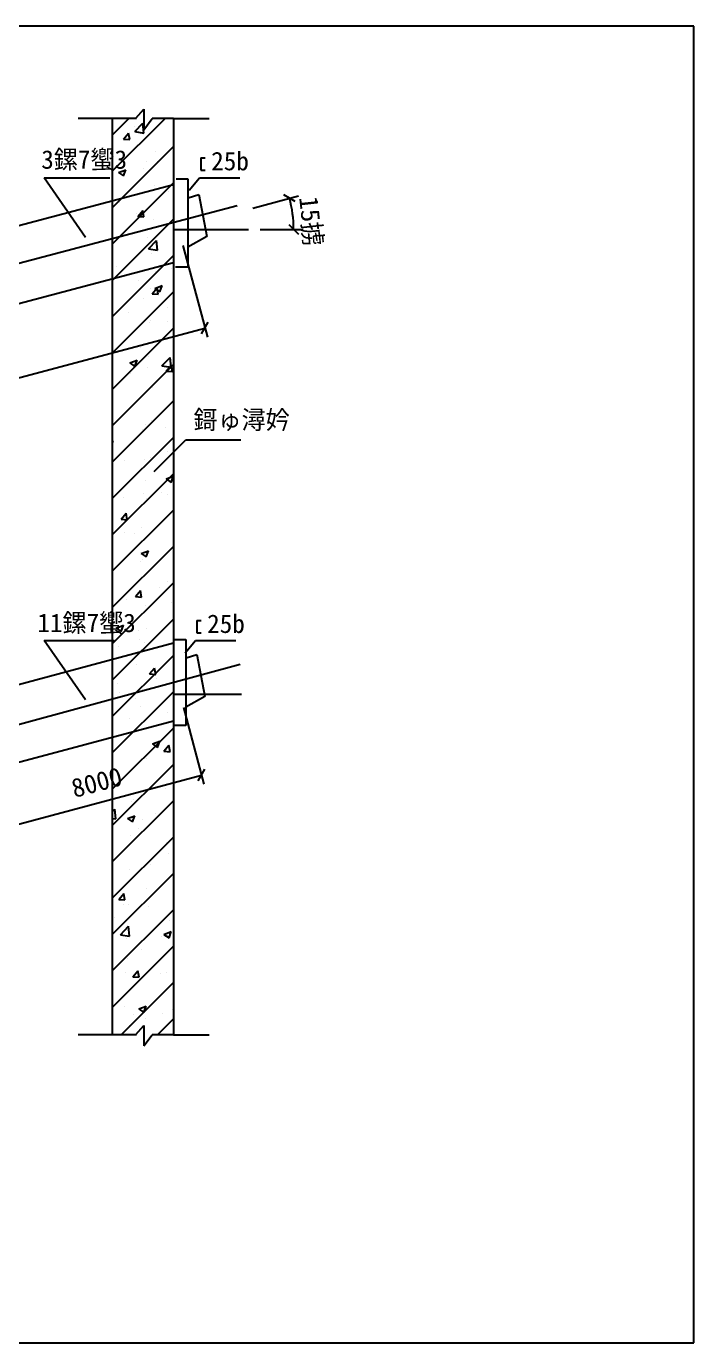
# Model space of a CAD drawing. Header units: metres. Extents: x 0 to 297, y 0 to 210.
# Drawn here: x 190.6 to 297, y 0 to 210 of the extents above; entities that cross this region are included whole.
import ezdxf

# ---------------------------------------------------------------- set-up
doc = ezdxf.new("R2010")
doc.units = ezdxf.units.M
doc.layers.add(' ', color=7, linetype='Continuous')

msp = doc.modelspace()

# ---------------------------------------------------------------- linework, layer by layer
at = {"layer": ' '}
for p, q in [((218.39, 189.03), (219.1, 189.03)), ((218.39, 189.03), (218.39, 187.04)), ((218.39, 187.04), (219.1, 187.04)), ((193.38, 185.81), (203.85, 185.81)), ((199.99, 176.33), (193.38, 185.81)), ((216.55, 183.86), (218.18, 185.84)), ((218.18, 185.84), (224.63, 185.84)), ((214.02, 177.61), (225.99, 177.61)), ((210.94, 138.96), (216.02, 144.03)), ((216.02, 144.03), (224.78, 144.03)), ((217.75, 115.21), (218.46, 115.21)), ((217.75, 115.21), (217.75, 113.23)), ((193.38, 112.01), (204.55, 112.01)), ((199.99, 102.53), (193.38, 112.01)), ((215.91, 110.05), (217.54, 112.03)), ((217.54, 112.03), (223.98, 112.03)), ((217.75, 113.23), (218.46, 113.23)), ((214.02, 103.45), (224.87, 103.45))]:
    msp.add_line(p, q, dxfattribs=at)
for p, q in [((297, 210), (0, 210)), ((297, 0), (297, 210)), ((208.02, 195.35), (209.32, 196.76)), ((209.32, 196.76), (209.32, 193.51)), ((204.32, 195.29), (198.81, 195.29)), ((204.32, 49.13), (204.32, 195.29)), ((208.13, 195.29), (204.32, 195.29)), ((204.32, 186.92), (212.7, 195.29)), ((204.32, 192.71), (206.9, 195.29)), ((207.77, 194.02), (207.77, 194.02)), ((207.84, 193.2), (209.12, 194.53)), ((209.3, 192.98), (209.12, 194.53)), ((209.32, 193.51), (210.62, 195.29)), ((214.02, 195.29), (210.62, 195.29)), ((213.98, 194.84), (213.98, 194.84)), ((214.02, 195.29), (214.02, 49.13)), ((214.02, 195.29), (214.02, 83.97)), ((214.02, 195.29), (219.73, 195.29)), ((206.06, 192.01), (206.85, 192.96)), ((206.06, 192.01), (207.04, 191.93)), ((207.04, 191.93), (206.85, 192.96)), ((207.84, 193.2), (209.3, 192.98)), ((204.32, 181.12), (214.02, 190.82)), ((211.17, 190.09), (211.17, 190.09)), ((205.26, 186.68), (206.4, 187.12)), ((206.07, 186.13), (206.41, 187.12)), ((209.25, 187.27), (209.25, 187.27)), ((209.67, 188.37), (209.67, 188.37)), ((211.4, 188.45), (211.4, 188.45)), ((204.32, 175.32), (214.02, 185.02)), ((205.26, 186.68), (206.07, 186.13)), ((206.1, 186.62), (206.1, 186.62)), ((214.46, 185.65), (216.3, 185.65)), ((216.3, 185.65), (216.3, 171.59)), ((214.02, 184.69), (104.77, 155.86)), ((210.97, 184.63), (210.97, 184.63)), ((213.18, 183.67), (213.18, 183.67)), ((216.38, 182.66), (218.05, 183.19)), ((218.05, 183.19), (219.36, 176.45)), ((226.66, 181), (233.99, 182.96)), ((233.46, 182.04), (231.62, 183.1)), ((108.6, 150.98), (224.18, 181.41)), ((205.35, 181.9), (205.35, 181.9)), ((208.33, 179.68), (209.12, 180.62)), ((209.31, 179.59), (209.12, 180.62)), ((204.32, 169.52), (214.02, 179.22)), ((208.13, 180.12), (208.13, 180.12)), ((208.33, 179.68), (209.31, 179.59)), ((210.78, 179.17), (210.78, 179.17)), ((211.4, 176.8), (211.4, 176.8)), ((219.36, 176.45), (216.3, 174.76)), ((227.87, 177.61), (234.69, 177.61)), ((232.44, 178.36), (233.94, 176.86)), ((209.88, 176.29), (209.88, 176.29)), ((210.02, 174.51), (211.3, 175.84)), ((210.02, 174.51), (211.48, 174.29)), ((211.48, 174.29), (211.3, 175.84)), ((215.51, 175.04), (219.43, 160.43)), ((107.87, 144.31), (214.02, 172.32)), ((204.32, 163.72), (214.02, 173.42)), ((210.58, 173.71), (210.58, 173.71)), ((204.94, 171.74), (204.94, 171.74)), ((207.08, 170.33), (207.08, 170.33)), ((211.19, 170.87), (211.19, 170.87)), ((213.7, 171.37), (213.7, 171.37)), ((216.3, 171.59), (214.37, 171.59)), ((208.4, 169.53), (208.4, 169.53)), ((210.38, 168.25), (210.38, 168.25)), ((210.61, 167.34), (211.4, 168.28)), ((211.06, 168.19), (212.2, 168.63)), ((211.06, 168.19), (211.87, 167.64)), ((211.59, 167.26), (211.4, 168.28)), ((211.87, 167.64), (212.2, 168.63)), ((204.32, 157.92), (214.02, 167.62)), ((209.2, 166.5), (209.2, 166.5)), ((210.61, 167.34), (211.59, 167.26)), ((206.87, 164.4), (206.87, 164.4)), ((213.08, 165.22), (213.08, 165.22)), ((169.34, 148.56), (219.04, 161.87)), ((204.32, 152.13), (214.02, 161.83)), ((210.18, 162.79), (210.18, 162.79)), ((210.43, 163.03), (210.43, 163.03)), ((213.13, 162.9), (213.13, 162.9)), ((218.51, 160.96), (219.57, 162.79)), ((208.77, 158.75), (208.77, 158.75)), ((204.32, 146.33), (214.02, 156.03)), ((207.07, 156.29), (208.21, 156.73)), ((207.07, 156.29), (207.88, 155.74)), ((207.88, 155.74), (208.21, 156.73)), ((209.83, 155.52), (209.83, 155.52)), ((209.98, 157.33), (209.98, 157.33)), ((212.19, 155.82), (213.47, 157.15)), ((212.19, 155.82), (213.65, 155.6)), ((212.88, 155.01), (213.67, 155.95)), ((213.65, 155.6), (213.47, 157.15)), ((213.86, 154.92), (213.67, 155.95)), ((207.24, 154.65), (207.24, 154.65)), ((212.88, 155.01), (213.86, 154.92)), ((204.46, 152.28), (204.46, 152.28)), ((209.78, 151.87), (209.78, 151.87)), ((210.7, 152.45), (210.7, 152.45)), ((204.32, 140.53), (214.02, 150.23)), ((210.5, 147.18), (210.5, 147.18)), ((209.15, 145.74), (209.15, 145.74)), ((209.58, 146.41), (209.58, 146.41)), ((212.73, 145.94), (212.73, 145.94)), ((204.32, 134.73), (214.02, 144.43)), ((204.38, 143.61), (204.32, 143.91)), ((204.32, 143.62), (204.38, 143.61)), ((206.18, 140.71), (206.18, 140.71)), ((209.38, 140.95), (209.38, 140.95)), ((210.29, 141.25), (210.29, 141.25)), ((213.08, 142.13), (213.08, 142.13)), ((204.32, 128.93), (214.02, 138.63)), ((209.54, 137.56), (209.54, 137.56)), ((212.86, 137.8), (214.01, 138.24)), ((212.86, 137.8), (213.68, 137.25)), ((213.68, 137.25), (214.01, 138.24)), ((205.98, 134.78), (205.98, 134.78)), ((209.18, 135.49), (209.18, 135.49)), ((209.78, 134.75), (209.78, 134.75)), ((212.19, 135.6), (212.19, 135.6)), ((213, 135.36), (213, 135.36)), ((204.32, 123.13), (214.02, 132.83)), ((205.67, 131.36), (206.46, 132.31)), ((206.65, 131.28), (206.46, 132.31)), ((205.67, 131.36), (206.65, 131.28)), ((206.27, 129.23), (206.27, 129.23)), ((207.87, 129.13), (207.87, 129.13)), ((208.98, 130.03), (208.98, 130.03)), ((204.32, 117.34), (214.02, 127.04)), ((208.87, 125.91), (210.02, 126.35)), ((209.69, 125.36), (210.02, 126.35)), ((208.78, 124.58), (208.78, 124.58)), ((208.87, 125.91), (209.69, 125.36)), ((209.1, 124.97), (209.1, 124.97)), ((213.92, 124.03), (213.92, 124.03)), ((204.32, 111.54), (214.02, 121.24)), ((207.95, 119.03), (208.74, 119.97)), ((208.93, 118.94), (208.74, 119.97)), ((211.84, 120.48), (211.84, 120.48)), ((213.03, 121.37), (213.03, 121.37)), ((206.54, 118.64), (206.54, 118.64)), ((207.95, 119.03), (208.93, 118.94)), ((208.58, 119.12), (208.58, 119.12)), ((213.71, 118.1), (213.71, 118.1)), ((209.6, 117.56), (209.6, 117.56)), ((204.32, 105.74), (214.02, 115.44)), ((204.88, 114.01), (206.03, 114.45)), ((204.88, 114.01), (205.7, 113.46)), ((205.7, 113.46), (206.03, 114.45)), ((208.38, 113.66), (208.38, 113.66)), ((209.73, 113.99), (209.73, 113.99)), ((214.02, 111.61), (85.29, 77.07)), ((208.57, 112.14), (208.57, 112.14)), ((209.39, 111.63), (209.39, 111.63)), ((214.14, 112.16), (215.98, 112.16)), ((215.98, 112.16), (215.98, 98.48)), ((204.32, 99.94), (214.02, 109.64)), ((205.29, 111.09), (205.29, 111.09)), ((216.07, 109.27), (217.73, 109.8)), ((217.73, 109.8), (219.05, 103.06)), ((89.42, 71.44), (224.67, 108.25)), ((208.18, 108.2), (208.18, 108.2)), ((210.22, 106.69), (211.01, 107.63)), ((211.2, 106.61), (211.01, 107.63)), ((205.08, 105.16), (205.08, 105.16)), ((210.22, 106.69), (211.2, 106.61)), ((211.29, 105.98), (211.29, 105.98)), ((204.32, 94.14), (214.02, 103.84)), ((205.38, 103.76), (205.38, 103.76)), ((209.06, 104.2), (209.06, 104.2)), ((219.05, 103.06), (215.98, 101.37)), ((207.98, 102.74), (207.98, 102.74)), ((208.84, 101.56), (208.84, 101.56)), ((215.6, 101.32), (218.87, 89.11)), ((88.38, 65.52), (214.02, 99.23)), ((206.98, 99.51), (206.98, 99.51)), ((212.99, 100.6), (212.99, 100.6)), ((204.32, 88.34), (214.02, 98.05)), ((207.78, 97.28), (207.78, 97.28)), ((215.98, 98.48), (214.05, 98.48)), ((210.68, 95.52), (211.83, 95.96)), ((210.68, 95.52), (211.5, 94.97)), ((210.87, 95.05), (210.87, 95.05)), ((211.5, 94.97), (211.83, 95.96)), ((212.5, 94.36), (213.29, 95.3)), ((213.48, 94.27), (213.29, 95.3)), ((209.68, 93.22), (209.68, 93.22)), ((212.5, 94.36), (213.48, 94.27)), ((213.02, 94.41), (213.02, 94.41)), ((184.43, 81.44), (218.48, 90.56)), ((204.32, 82.55), (214.02, 92.25)), ((207.58, 91.82), (207.58, 91.82)), ((217.95, 89.64), (219.01, 91.48)), ((212.81, 88.48), (212.81, 88.48)), ((204.32, 76.75), (214.02, 86.45)), ((207.39, 86.36), (207.39, 86.36)), ((207.68, 86.67), (207.68, 86.67)), ((208.7, 87.94), (208.7, 87.94)), ((204.32, 84.75), (204.67, 85.11)), ((204.85, 83.55), (204.67, 85.11)), ((206.69, 83.63), (207.84, 84.07)), ((207.51, 83.07), (207.84, 84.07)), ((211.14, 84.47), (211.14, 84.47)), ((204.32, 83.63), (204.85, 83.55)), ((206.69, 83.63), (207.51, 83.07)), ((208.5, 82.01), (208.5, 82.01)), ((209.01, 83.43), (209.01, 83.43)), ((204.32, 70.95), (214.02, 80.65)), ((204.39, 81.47), (204.39, 81.47)), ((207.19, 80.9), (207.19, 80.9)), ((212.94, 79.83), (212.94, 79.83)), ((204.41, 78.34), (204.41, 78.34)), ((213.17, 77.97), (213.17, 77.97)), ((210.39, 76.36), (210.39, 76.36)), ((204.32, 65.15), (214.02, 74.85)), ((206.99, 75.44), (206.99, 75.44)), ((205.29, 70.71), (206.08, 71.66)), ((206.27, 70.63), (206.08, 71.66)), ((209.64, 72.45), (209.64, 72.45)), ((205.29, 70.71), (206.27, 70.63)), ((206.08, 69.89), (206.08, 69.89)), ((206.79, 69.98), (206.79, 69.98)), ((209.98, 69.59), (209.98, 69.59)), ((204.32, 59.35), (214.02, 69.05)), ((204.68, 67.76), (204.68, 67.76)), ((213.43, 67.39), (213.43, 67.39)), ((205.56, 65.09), (206.84, 66.42)), ((207.02, 64.86), (206.84, 66.42)), ((212.49, 65.13), (213.64, 65.57)), ((212.49, 65.13), (213.31, 64.58)), ((213.31, 64.58), (213.64, 65.57)), ((204.32, 53.55), (214.02, 63.26)), ((205.56, 65.09), (207.02, 64.86)), ((206.59, 64.52), (206.59, 64.52)), ((212.12, 64.79), (212.12, 64.79)), ((206.71, 61.25), (206.71, 61.25)), ((208.96, 62.67), (208.96, 62.67)), ((206.39, 59.06), (206.39, 59.06)), ((207.56, 58.38), (208.35, 59.32)), ((208.54, 58.29), (208.35, 59.32)), ((211.91, 58.86), (211.91, 58.86)), ((212.89, 59.07), (212.89, 59.07)), ((205.7, 49.13), (214.02, 57.46)), ((207.56, 58.38), (208.54, 58.29)), ((207.81, 58.32), (207.81, 58.32)), ((206.19, 53.6), (206.19, 53.6)), ((208.5, 53.24), (209.65, 53.68)), ((208.5, 53.24), (209.32, 52.69)), ((209.32, 52.69), (209.65, 53.68)), ((212.27, 52.5), (212.27, 52.5)), ((213.81, 53.21), (213.81, 53.21)), ((206.98, 50.67), (206.98, 50.67)), ((207.6, 52.39), (207.6, 52.39)), ((208.02, 49.19), (209.32, 50.6)), ((209.32, 50.6), (209.32, 47.35)), ((209.59, 51.68), (209.59, 51.68)), ((211.5, 49.13), (214.02, 51.66)), ((204.32, 49.13), (198.81, 49.13)), ((208.13, 49.13), (204.32, 49.13)), ((209.32, 47.35), (210.62, 49.13)), ((214.02, 49.13), (210.62, 49.13)), ((214.02, 49.13), (219.73, 49.13)), ((0, 0), (297, 0))]:
    msp.add_line(p, q)
msp.add_arc((214.02, 177.61), 19.17, 0, 15)

# ---------------------------------------------------------------- texts
for s, p in [('3鏍7蠁3', (192.93, 187.28)), ('25b', (220.04, 187.03)), ('鎶ゅ潯妗', (217.22, 145.76)), ('11鏍7蠁3', (192.31, 113.36)), ('25b', (219.39, 113.22))]:
    msp.add_text(s, height=2.95, dxfattribs=at).set_placement(p)
for s, rotation, p in [('15掳', 276.2, (234.07, 182.7)), ('8000', 15, (198.22, 86.9))]:
    msp.add_text(s, height=3, rotation=rotation).set_placement(p)

doc.saveas('drawing.dxf')
